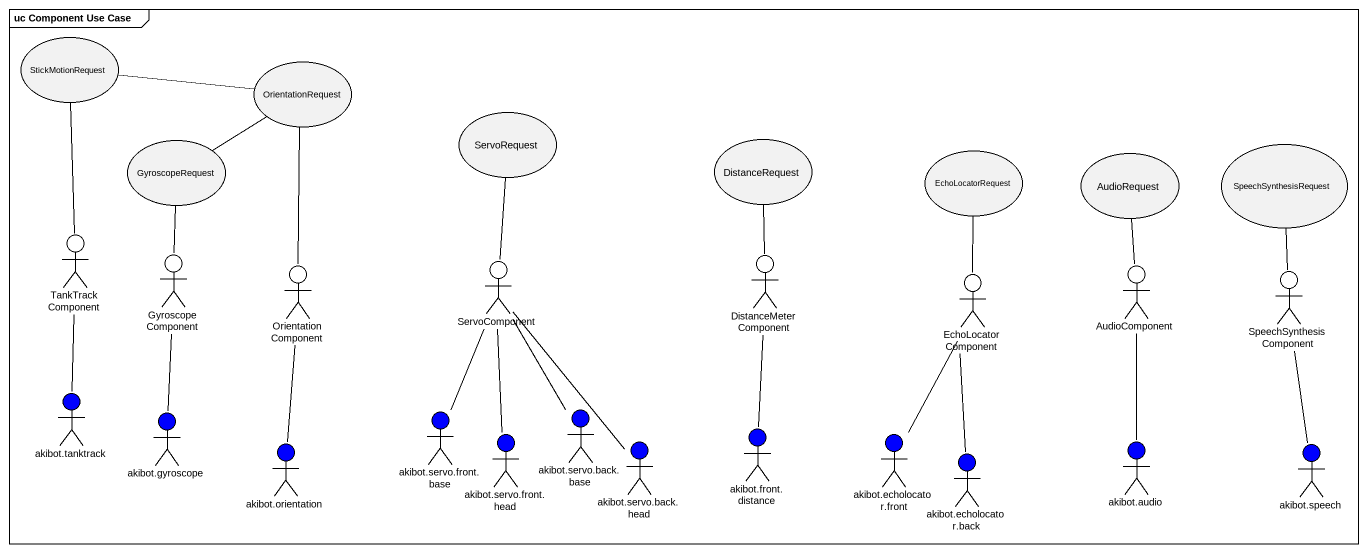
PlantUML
@startuml
mainframe uc Component Use Case
usecase StickMotionRequest
usecase OrientationRequest
usecase ServoRequest
usecase GyroscopeRequest
usecase DistanceRequest
usecase EchoLocatorRequest
usecase AudioRequest
usecase SpeechSynthesisRequest
actor TankTrackComponent
actor GyroscopeComponent
actor OrientationComponent
actor ServoComponent
actor DistanceMeterComponent
actor EchoLocatorComponent
actor AudioComponent
actor SpeechSynthesisComponent
actor "akibot.tanktrack" as akibot_tanktrack #0000FF
actor "akibot.gyroscope" as akibot_gyroscope #0000FF
actor "akibot.servo.front.base" as akibot_servo_front_base #0000FF
actor "akibot.servo.back.base" as akibot_servo_back_base #0000FF
actor "akibot.orientation" as akibot_orientation #0000FF
actor "akibot.servo.front.head" as akibot_servo_front_head #0000FF
actor "akibot.servo.back.head" as akibot_servo_back_head #0000FF
actor "akibot.front.distance" as akibot_front_distance #0000FF
actor "akibot.echolocator.front" as akibot_echolocator_front #0000FF
actor "akibot.echolocator.back" as akibot_echolocator_back #0000FF
actor "akibot.audio" as akibot_audio #0000FF
actor "akibot.speech" as akibot_speech #0000FF
OrientationRequest -left- StickMotionRequest
OrientationRequest -- GyroscopeRequest
TankTrackComponent -up- StickMotionRequest
GyroscopeComponent -up- GyroscopeRequest
OrientationComponent -up- OrientationRequest
ServoComponent -up- ServoRequest
DistanceMeterComponent -up- DistanceRequest
EchoLocatorComponent -up- EchoLocatorRequest
AudioComponent -up- AudioRequest
SpeechSynthesisComponent -up- SpeechSynthesisRequest
akibot_tanktrack -up- TankTrackComponent
akibot_gyroscope -up- GyroscopeComponent
akibot_servo_front_base -up- ServoComponent
akibot_servo_back_base -up- ServoComponent
akibot_orientation -up- OrientationComponent
akibot_servo_front_head -up- ServoComponent
akibot_servo_back_head -up- ServoComponent
akibot_front_distance -up- DistanceMeterComponent
akibot_echolocator_front -up- EchoLocatorComponent
akibot_echolocator_back -up- EchoLocatorComponent
akibot_audio -up- AudioComponent
akibot_speech -up- SpeechSynthesisComponent
@enduml
